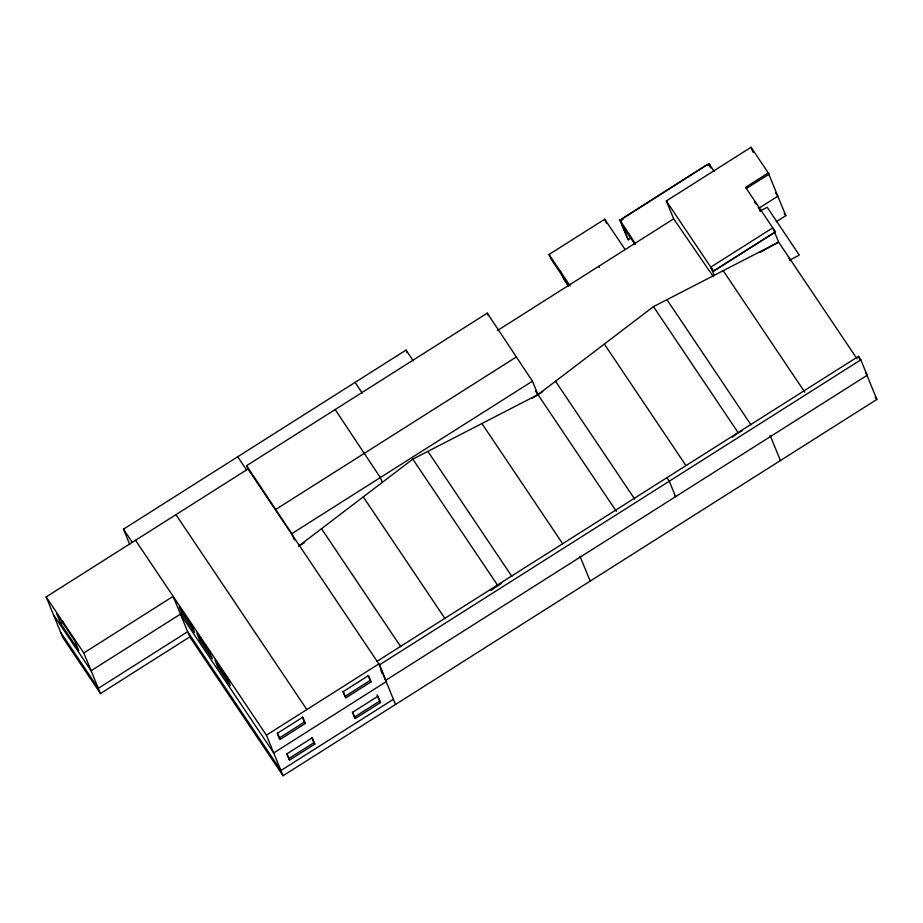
<?xml version="1.0" encoding="UTF-8"?>
<svg xmlns="http://www.w3.org/2000/svg" width="923" height="923" viewBox="0 0 923 923"><rect width="100%" height="100%" fill="white"/><g stroke="black" fill="none" stroke-linecap="round" stroke-linejoin="round"><path stroke-width="1.38" d="M298.406 546.312L412.812 459.135L537.971 394.629L653.472 306.621L778.631 242.114L857.029 358.839M490.84 590.512L501.362 583.428M732.539 437.202L738.158 432.599M568.66 285.276L550.673 258.498L549.035 254.494L604.727 219.201L625.067 249.475M129.762 544.512L123.463 529.167L406.062 350.071L413.273 360.824M629.221 234.384L630.778 238.18L628.205 239.807L619.875 220.009L708.945 163.556L714.137 171.505M619.968 220.412L707.122 164.709L707.745 165.667L709.568 164.513L710.548 166.925M377.115 661.26L858.482 356.336L860.824 359.82L867.159 375.257L385.826 680.297L379.491 664.86L247.987 468.999L246.614 465.654L487.275 313.139L532.444 381.176L537.971 394.629L616.345 511.33M713.364 276.692L673.675 218.832L666.337 200.96L751.08 147.253L769.124 174.193L746.349 188.43M100.445 693.542L83.808 652.976L173.166 596.35L189.803 636.905L100.445 693.542L62.787 637.481L46.15 596.916L247.987 468.999M497.405 330.549L673.675 218.832M60.699 623.544L56.73 613.853L74.763 640.7L78.732 650.392L60.699 623.544L63.572 621.721M275.712 509.484L516.384 356.97M758.706 208.344L777.835 196.218L775.493 192.745M776.243 221.728L785.808 215.659L768.282 172.936L745.576 187.334L775.482 231.869L713.456 271.166L710.745 267.139L772.77 227.831L778.631 242.114L759.883 252.441M294.322 539.874L291.783 533.69L532.444 381.176M713.456 271.166L775.482 231.869M182.039 613.726L179.235 606.896L191.857 625.679L194.649 632.509L182.039 613.726L183.55 612.768L193.011 626.844M299.733 545.608L304.602 542.528M531.89 398.482L542.77 391.583M199.691 640.031L196.899 633.201L209.509 651.984L212.313 658.803L199.691 640.031L201.202 639.062L200.279 636.789M217.747 666.948L214.955 660.118L227.566 678.901L230.369 685.72L217.747 666.948L219.27 665.991L228.731 680.066M866.593 374.426L876.85 399.428L283.049 775.747L266.412 735.181L378.892 663.902L395.517 704.468M379.491 664.86L860.824 359.82M280.131 739.461L277.558 733.185L302.779 717.206L305.351 723.482L280.131 739.461L279.196 738.077L304.417 722.086L302.363 717.067M368.092 675.44L370.146 680.459L344.925 696.45L345.86 697.834L371.081 681.843L368.508 675.578L343.287 691.558L345.86 697.834M386.172 681.67L273.704 752.949L180.458 614.107L91.089 670.744L53.442 614.683M311.836 737.662L313.901 742.68L288.668 758.66L289.603 760.056L314.835 744.065L312.262 737.789L287.03 753.779L289.603 760.056M355.286 718.509L352.713 712.244L377.945 696.254L380.518 702.53L355.286 718.509L354.351 717.125L379.584 701.134L377.011 694.857M393.394 699.265L280.915 770.543L187.669 631.701L98.311 688.339L60.653 632.278M759.814 211.136L767.163 207.237L799.306 255.094L789.5 260.286M739.485 432.218L741.93 430.949M535.536 391.087L537.971 394.629M784.25 213.34L785.808 215.659M754.299 201.687L755.868 204.029M758.233 207.548L760.587 211.055M865.416 372.661L867.159 375.257M875.269 397.075L876.85 399.428M723.182 270.693L804.764 392.148M666.337 200.96L713.398 271.016M770.728 436.371L770.174 435.529L780.431 460.531M621.71 224.647L635.082 244.56M666.948 299.675L750.918 424.718M653.472 306.621L738.262 432.841M549.035 254.494L570.149 285.934M568.51 286.338L563.699 279.173L560.446 271.247M604.334 344.06L685.916 465.527M666.948 477.733L669.279 481.206L675.613 496.655L675.059 495.813M555.531 381.245L634.712 499.135M580.498 556.938L579.932 556.096L590.189 581.098M481.921 423.519L562.707 543.785M427.88 451.37L511.861 576.413M412.812 459.135L497.497 585.124M355.078 382.376L362.301 393.129M363.27 496.886L444.84 618.352M321.492 528.717L400.674 646.608M237.707 456.77L246.522 469.899M385.272 679.466L385.826 680.297M370.146 680.459L371.081 681.843M379.584 701.134L380.518 702.53M175.947 514.665L306.84 709.556M304.417 722.086L305.351 723.482M313.901 742.68L314.835 744.065M135.519 540.278L266.412 735.181M201.202 639.062L209.879 651.973M123.463 529.167L132.289 542.297M189.803 636.905L283.049 775.747M46.15 596.916L83.808 652.976M335.153 409.535L380.322 477.572L382.295 482.383M246.614 465.654L291.783 533.69M619.875 220.009L635.601 244.076M858.482 356.336L860.132 360.339M751.08 147.253L753.168 152.364M788.438 256.709L790.019 260.574M710.687 167.986L708.945 163.556M710.745 267.139L714.125 275.354M628.205 239.807L620.441 220.874L623.013 219.236L622.54 218.786M604.727 219.201L606.365 223.193M598.958 266.193L599.442 267.37M487.275 313.139L488.313 315.654M406.062 350.071L407.101 352.632M380.991 670.709L382.087 673.386M352.298 712.106L354.351 717.125M342.86 691.431L344.406 695.192M286.615 753.641L288.161 757.414M277.142 733.058L279.196 738.077"/></g></svg>
